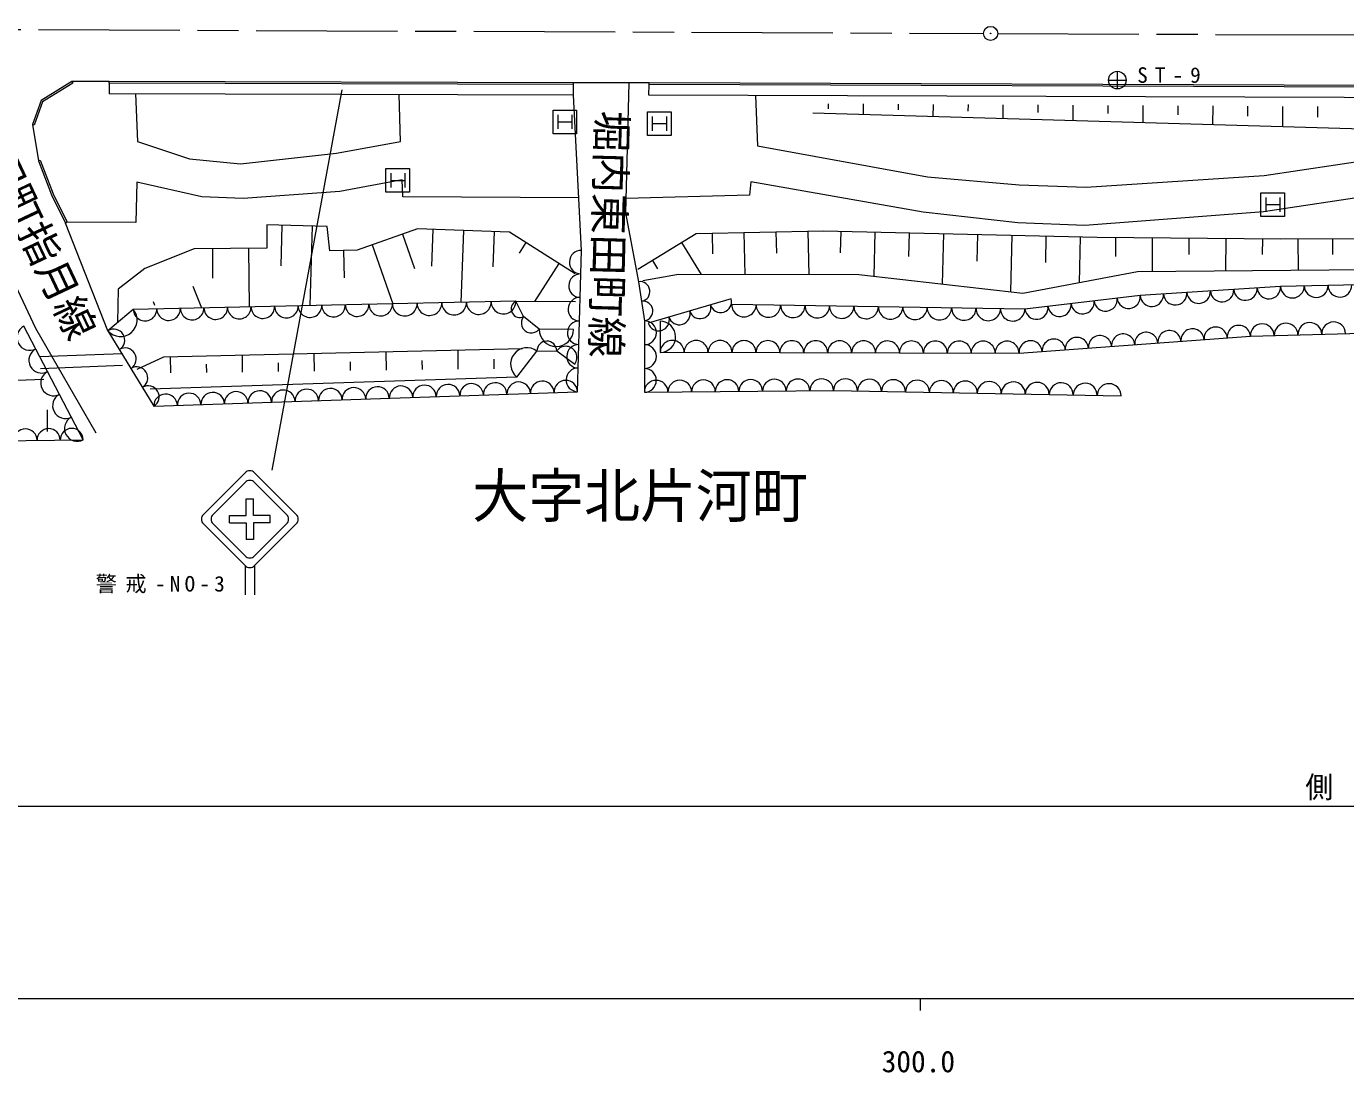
# Model space of a CAD drawing. Units: millimetres, scale not verified. Extents: x 40000 to 680000, y 20000 to 380000.
# Drawn here: x 292056 to 404143, y 198715 to 287626 of the extents above; entities that cross this region are included whole.
import ezdxf
from ezdxf.enums import TextEntityAlignment as Align

# ---------------------------------------------------------------- set-up
doc = ezdxf.new("R2010")
doc.units = ezdxf.units.MM
doc.header["$LTSCALE"] = 1000
doc.linetypes.add('CHAIN', pattern=[18.5, 12, -1.5, 3.5, -1.5])
for name, color, linetype, lineweight in [('M-BGD', 7, 'Continuous', 13), ('M-BMK', 2, 'CHAIN', 13), ('M-BMK-SRVR', 3, 'Continuous', 13), ('M-STR-HTXT', 7, 'Continuous', 13), ('M-STR-STRC', 7, 'Continuous', 13), ('M-TTL-BAND', 7, 'Continuous', 13)]:
    doc.layers.add(name, color=color, linetype=linetype, lineweight=lineweight)
doc.layers.add('M-BGD-HTXT', color=7, linetype='Continuous')
doc.layers.add('M-BMK-HTXT', color=7, linetype='Continuous')
doc.styles.add('ＭＳ ゴシック', font='')
doc.styles.get('ＭＳ ゴシック').set_extended_font_data('MS Gothic')

msp = doc.modelspace()

# ---------------------------------------------------------------- linework, layer by layer
at = {"layer": 'M-BGD'}
for p, q in [((299084, 282941), (295927, 282930)), ((295927, 282930), (296006, 282802)), ((299083, 282791), (299081, 281891)), ((299083, 282791), (299084, 282941)), ((338534, 282686), (299083, 282791)), ((338535, 282836), (299084, 282941)), ((338532, 281786), (338534, 282686)), ((338534, 282686), (338535, 282836)), ((344959, 282823), (338535, 282836)), ((344955, 281773), (344958, 282673)), ((344958, 282673), (344959, 282823)), ((471605, 282247), (344958, 282673)), ((471606, 282397), (344959, 282823)), ((338532, 281786), (299081, 281891)), ((339221, 268591), (338532, 281786)), ((360181, 281052), (360179, 280632)), ((363151, 281035), (363146, 280125)), ((366121, 281018), (366118, 280528)), ((369091, 281000), (369085, 279952)), ((372061, 280983), (372058, 280424)), ((375031, 280966), (375024, 279778)), ((378001, 280949), (377997, 280320)), ((380971, 280932), (380963, 279605)), ((383941, 280914), (383937, 280216)), ((386911, 280897), (386902, 279431)), ((389880, 280880), (389876, 280112)), ((392850, 280863), (392841, 279258)), ((395820, 280845), (395815, 280008)), ((398790, 280828), (398780, 279084)), ((401760, 280811), (401755, 279904)), ((292706, 279223), (292565, 279275)), ((292565, 279275), (293082, 276192)), ((293082, 276192), (293221, 276246)), ((295517, 270979), (295382, 270913)), ((298988, 261765), (295382, 270913)), ((313762, 270715), (313670, 267276)), ((316327, 270646), (316147, 263892)), ((326586, 270374), (326471, 267241)), ((329189, 270279), (328966, 264164)), ((331792, 270185), (331683, 267202)), ((355735, 270174), (355775, 268351)), ((358442, 270233), (358523, 266525)), ((361249, 270228), (361205, 268374)), ((364155, 270158), (364065, 266372)), ((321433, 269069), (323198, 264042)), ((324000, 269971), (325030, 267037)), ((334491, 269253), (333917, 268347)), ((347724, 269265), (349396, 266537)), ((350320, 270056), (350358, 268296)), ((353027, 270115), (353105, 266532)), ((367061, 270088), (367013, 268065)), ((369968, 270018), (369864, 265714)), ((372874, 269949), (372819, 267667)), ((375780, 269879), (375664, 265056)), ((378686, 269809), (378631, 267547)), ((381592, 269740), (381498, 265840)), ((384603, 269691), (384589, 268058)), ((387719, 269664), (387694, 266791)), ((390836, 269636), (390823, 268227)), ((393952, 269609), (393928, 266844)), ((397069, 269581), (397057, 268226)), ((400092, 269572), (400099, 266897)), ((403021, 269580), (403025, 268251)), ((307858, 268733), (307878, 266225)), ((310941, 268758), (310981, 263783)), ((318987, 268586), (319052, 266271)), ((338886, 256580), (339221, 268591)), ((337286, 267484), (335241, 264253)), ((345241, 267744), (345684, 267021)), ((344069, 265927), (344573, 262606)), ((416758, 265892), (398615, 265534)), ((306192, 265562), (306926, 263696)), ((386684, 264754), (376898, 263604)), ((398615, 265534), (386684, 264754)), ((301134, 263573), (298988, 261765)), ((323157, 264041), (301134, 263573)), ((302820, 264236), (302942, 263925)), ((333639, 264262), (323157, 264041)), ((334303, 262964), (333639, 264262)), ((333639, 264262), (338722, 264232)), ((351935, 264482), (344889, 262412)), ((376898, 263604), (351990, 263998)), ((335621, 261884), (334303, 262964)), ((344573, 262606), (344560, 256532)), ((345895, 262561), (345911, 259926)), ((296886, 252492), (291845, 262150)), ((298988, 261765), (302886, 255349)), ((338534, 261880), (335621, 261884)), ((376396, 259852), (396049, 261308)), ((396049, 261308), (432473, 262279)), ((328752, 258497), (328731, 260097)), ((335439, 260025), (337117, 260049)), ((337117, 260049), (338653, 258926)), ((300187, 259792), (293209, 259537)), ((304324, 258172), (304306, 259536)), ((310431, 258253), (310412, 259677)), ((313485, 258294), (313475, 259020)), ((316538, 258334), (316518, 259817)), ((319592, 258375), (319582, 259131)), ((322645, 258415), (322625, 259957)), ((325698, 258456), (325688, 259242)), ((331805, 258537), (331794, 259352)), ((333736, 257823), (335439, 260025)), ((345911, 259926), (376396, 259852)), ((300224, 258793), (293245, 258537)), ((333736, 257823), (302587, 256796)), ((307378, 258213), (307369, 258910)), ((302886, 255349), (338886, 256580)), ((344560, 256532), (360630, 256677)), ((360630, 256677), (385068, 256225)), ((293852, 253192), (293842, 255046)), ((265519, 252174), (296886, 252492))]:
    msp.add_line(p, q, dxfattribs=at)
for points in [[(295927, 282930), (293313, 281318), (292565, 279275)], [(296006, 282802), (293436, 281217), (292706, 279223)], [(343236, 282826), (342949, 271791), (344069, 265927)], [(301337, 281885), (301489, 277830), (305910, 276370), (310249, 275948), (318399, 276848), (323850, 277837), (323726, 281825)], [(478432, 280259), (475117, 281005), (471560, 281347), (344955, 281773)], [(354006, 281742), (354170, 277465), (368615, 274834), (376413, 274152), (382099, 273956), (397215, 274961), (406307, 276304), (416088, 277107), (424981, 276879), (440127, 273898), (451681, 273949), (461012, 274824), (468622, 276308), (468699, 279264)], [(475256, 279458), (430924, 278145), (358872, 280250)], [(293082, 276192), (294197, 273321), (295382, 270913)], [(293221, 276246), (294335, 273382), (295517, 270979)], [(338987, 273061), (324030, 273135), (323975, 274598), (318687, 273585), (310471, 272989), (306970, 273142), (301427, 274399), (301366, 270968), (295517, 270979)], [(469119, 269314), (468875, 273117), (461250, 271700), (451960, 270594), (443197, 270743), (424721, 273769), (416560, 274239), (406602, 273275), (397154, 271876), (381972, 270702), (376288, 270936), (368256, 271851), (353608, 274412), (353496, 273284), (342980, 272993)], [(288490, 271151), (292820, 261989), (297968, 253074)], [(338683, 266600), (333094, 270137), (325284, 270422), (320149, 268619), (317826, 268553), (317610, 270612), (312479, 270749), (312482, 268771), (306316, 268720), (302108, 267046), (299854, 265291), (299800, 262449)], [(343999, 266983), (348966, 270026), (359796, 270262), (383045, 269705), (398627, 269568), (448426, 269710), (485778, 268994)], [(484138, 263507), (448356, 267309), (386447, 266780), (376732, 264934), (362771, 266519), (347457, 266540), (344426, 265990)], [(334212, 260223), (303705, 259522), (301440, 258481)], [(293541, 257608), (202822, 254228), (202643, 256369), (148695, 253937)]]:
    msp.add_lwpolyline(points, dxfattribs=at)
for centre, radius, start, end in [((339193, 267590), 1001, 88.40258, 268.40258), ((339137, 265588), 1001, 88.40258, 268.40258), ((344195, 265097), 840, 278.63582, 98.63582), ((403655, 265633), 1008, 181.1291, 1.1291), ((339081, 263586), 1001, 88.40258, 268.40258), ((385706, 264639), 985, 186.70004, 6.70004), ((387678, 264819), 996, 183.74183, 3.74183), ((389667, 264949), 996, 183.74183, 3.74183), ((391655, 265079), 996, 183.74183, 3.74183), ((393644, 265209), 996, 183.74183, 3.74183), ((395632, 265339), 996, 183.74183, 3.74183), ((397621, 265469), 996, 183.74183, 3.74183), ((399623, 265554), 1008, 181.1291, 1.1291), ((401639, 265594), 1008, 181.1291, 1.1291), ((300061, 262669), 1403, 220.11521, 40.11521), ((302135, 263595), 1001, 181.21782, 1.21782), ((304137, 263637), 1001, 181.21782, 1.21782), ((306139, 263680), 1001, 181.21782, 1.21782), ((308141, 263722), 1001, 181.21782, 1.21782), ((310143, 263765), 1001, 181.21782, 1.21782), ((312146, 263807), 1001, 181.21782, 1.21782), ((314148, 263850), 1001, 181.21782, 1.21782), ((316150, 263892), 1001, 181.21782, 1.21782), ((318152, 263935), 1001, 181.21782, 1.21782), ((320154, 263978), 1001, 181.21782, 1.21782), ((322156, 264020), 1001, 181.21782, 1.21782), ((324205, 264063), 1048, 181.20485, 1.20485), ((326302, 264108), 1048, 181.20485, 1.20485), ((328398, 264152), 1048, 181.20485, 1.20485), ((330494, 264196), 1048, 181.20485, 1.20485), ((332591, 264240), 1048, 181.20485, 1.20485), ((333971, 263613), 729, 117.10953, 297.10953), ((344447, 263436), 840, 278.63582, 98.63582), ((347531, 263188), 918, 196.37665, 16.37665), ((349293, 263706), 918, 196.37665, 16.37665), ((351054, 264223), 918, 196.37665, 16.37665), ((353028, 263981), 1038, 179.09533, 359.09533), ((355103, 263948), 1038, 179.09533, 359.09533), ((357179, 263916), 1038, 179.09533, 359.09533), ((359255, 263883), 1038, 179.09533, 359.09533), ((361330, 263850), 1038, 179.09533, 359.09533), ((363406, 263817), 1038, 179.09533, 359.09533), ((365482, 263784), 1038, 179.09533, 359.09533), ((367558, 263752), 1038, 179.09533, 359.09533), ((369633, 263719), 1038, 179.09533, 359.09533), ((371709, 263686), 1038, 179.09533, 359.09533), ((373785, 263653), 1038, 179.09533, 359.09533), ((375861, 263621), 1038, 179.09533, 359.09533), ((377877, 263719), 985, 186.70004, 6.70004), ((379834, 263949), 985, 186.70004, 6.70004), ((381791, 264179), 985, 186.70004, 6.70004), ((383748, 264409), 985, 186.70004, 6.70004), ((334962, 262424), 852, 140.65266, 320.65266), ((339025, 261585), 1001, 88.40258, 268.40258), ((344571, 261594), 1012, 269.8743, 89.8743), ((345770, 262671), 918, 196.37665, 16.37665), ((345903, 261243), 1318, 270.36188, 90.36188), ((397060, 261335), 1012, 1.52744, 181.52744), ((399084, 261389), 1012, 1.52744, 181.52744), ((401107, 261443), 1012, 1.52744, 181.52744), ((403131, 261497), 1012, 1.52744, 181.52744), ((292349, 261184), 1090, 117.56574, 297.56574), ((299476, 260963), 938, 301.27956, 121.27956), ((337077, 261882), 1456, 179.91391, 359.91391), ((381309, 260216), 985, 4.23777, 184.23777), ((383275, 260361), 985, 4.23777, 184.23777), ((385240, 260507), 985, 4.23777, 184.23777), ((387205, 260653), 985, 4.23777, 184.23777), ((389170, 260798), 985, 4.23777, 184.23777), ((391135, 260944), 985, 4.23777, 184.23777), ((393101, 261089), 985, 4.23777, 184.23777), ((395066, 261235), 985, 4.23777, 184.23777), ((293357, 259253), 1090, 117.56574, 297.56574), ((300450, 259359), 938, 301.27956, 121.27956), ((334587, 258924), 1392, 52.27533, 232.27533), ((336278, 260037), 839, 0.8258, 180.8258), ((337885, 259488), 951, 323.81932, 143.81932), ((338969, 259583), 1001, 88.40258, 268.40258), ((344567, 259569), 1012, 269.8743, 89.8743), ((346927, 259923), 1016, 359.86123, 179.86123), ((348960, 259918), 1016, 359.86123, 179.86123), ((350992, 259913), 1016, 359.86123, 179.86123), ((353024, 259908), 1016, 359.86123, 179.86123), ((355057, 259903), 1016, 359.86123, 179.86123), ((357089, 259898), 1016, 359.86123, 179.86123), ((359121, 259894), 1016, 359.86123, 179.86123), ((361154, 259889), 1016, 359.86123, 179.86123), ((363186, 259884), 1016, 359.86123, 179.86123), ((365218, 259879), 1016, 359.86123, 179.86123), ((367251, 259874), 1016, 359.86123, 179.86123), ((369283, 259869), 1016, 359.86123, 179.86123), ((371315, 259864), 1016, 359.86123, 179.86123), ((373348, 259859), 1016, 359.86123, 179.86123), ((375380, 259854), 1016, 359.86123, 179.86123), ((377379, 259925), 985, 4.23777, 184.23777), ((379344, 260070), 985, 4.23777, 184.23777), ((294366, 257321), 1090, 117.56574, 297.56574), ((301425, 257755), 938, 301.27956, 121.27956), ((338914, 257581), 1001, 88.40258, 268.40258), ((344562, 257545), 1012, 269.8743, 89.8743), ((302399, 256151), 938, 301.27956, 121.27956), ((313886, 255725), 1000, 1.95717, 181.95717), ((315886, 255794), 1000, 1.95717, 181.95717), ((317886, 255862), 1001, 1.95717, 181.95717), ((319886, 255930), 1000, 1.95717, 181.95717), ((321886, 255999), 1000, 1.95717, 181.95717), ((323886, 256067), 1001, 1.95717, 181.95717), ((325886, 256135), 1000, 1.95717, 181.95717), ((327886, 256204), 1000, 1.95717, 181.95717), ((329886, 256272), 1000, 1.95717, 181.95717), ((331886, 256340), 1001, 1.95717, 181.95717), ((333886, 256409), 1000, 1.95717, 181.95717), ((335886, 256477), 1000, 1.95717, 181.95717), ((337886, 256545), 1001, 1.95717, 181.95717), ((345564, 256541), 1004, 0.5144, 180.5144), ((347573, 256559), 1004, 0.5144, 180.5144), ((349582, 256577), 1004, 0.5144, 180.5144), ((351590, 256595), 1004, 0.5144, 180.5144), ((353599, 256614), 1004, 0.5144, 180.5144), ((355608, 256632), 1004, 0.5144, 180.5144), ((357617, 256650), 1004, 0.5144, 180.5144), ((359625, 256668), 1004, 0.5144, 180.5144), ((361648, 256658), 1018, 358.94195, 178.94195), ((363684, 256620), 1018, 358.94195, 178.94195), ((365721, 256583), 1018, 358.94195, 178.94195), ((367757, 256545), 1018, 358.94195, 178.94195), ((369794, 256507), 1018, 358.94195, 178.94195), ((371830, 256470), 1018, 358.94195, 178.94195), ((373867, 256432), 1018, 358.94195, 178.94195), ((375903, 256395), 1018, 358.94195, 178.94195), ((377940, 256357), 1018, 358.94195, 178.94195), ((379976, 256319), 1018, 358.94195, 178.94195), ((382013, 256282), 1018, 358.94195, 178.94195), ((384049, 256244), 1018, 358.94195, 178.94195), ((295374, 255390), 1090, 117.56574, 297.56574), ((303886, 255384), 1000, 1.95717, 181.95717), ((305886, 255452), 1001, 1.95717, 181.95717), ((307886, 255520), 1000, 1.95717, 181.95717), ((309886, 255589), 1000, 1.95717, 181.95717), ((311886, 255657), 1001, 1.95717, 181.95717), ((291985, 252442), 980, 0.58214, 180.58214), ((293946, 252462), 980, 0.58214, 180.58214), ((295906, 252482), 980, 0.58214, 180.58214), ((296382, 253458), 1090, 117.56574, 297.56574)]:
    msp.add_arc(centre, radius, start, end, dxfattribs=at)
at = {"layer": 'M-BMK'}
for p, q in [((274581, 287433), (373380, 287028)), ((374580, 287023), (473379, 286618))]:
    msp.add_line(p, q, dxfattribs=at)
at = {"layer": 'M-BMK-SRVR'}
for p, q in [((384746, 283808), (384746, 282308)), ((383996, 283058), (385496, 283058))]:
    msp.add_line(p, q, dxfattribs=at)
for centre, radius in [((373980, 287026), 600), ((373980, 287026), 24), ((384746, 283058), 750)]:
    msp.add_circle(centre, radius, dxfattribs=at)
at = {"layer": 'M-STR-HTXT'}
msp.add_line((256546, 221361), (573773, 221361), dxfattribs=at)
at = {"layer": 'M-STR-STRC'}
for p, q in [((318858, 282225), (312898, 249918)), ((337202, 280108), (337202, 278908)), ((337202, 279508), (338402, 279508)), ((338402, 280108), (338402, 278908)), ((345231, 279960), (345231, 278760)), ((345231, 279360), (346431, 279360)), ((346431, 279960), (346431, 278760)), ((323009, 275139), (323009, 273939)), ((324209, 275139), (324209, 273939)), ((323009, 274539), (324209, 274539)), ((397353, 273076), (397353, 271876)), ((397353, 272476), (398553, 272476)), ((398553, 273076), (398553, 271876)), ((310633, 249690), (307100, 246156)), ((307915, 246156), (310633, 248875)), ((311448, 249690), (314981, 246156)), ((311448, 248875), (314167, 246156)), ((310718, 246072), (310718, 247477)), ((310718, 247477), (311363, 247477)), ((311363, 246072), (311363, 247477)), ((309313, 246072), (310718, 246072)), ((309313, 245427), (309313, 246072)), ((312769, 246072), (311363, 246072)), ((312769, 245427), (312769, 246072)), ((307100, 245342), (310633, 241808)), ((307915, 245342), (310633, 242623)), ((309313, 245427), (310718, 245427)), ((310718, 245427), (310718, 244021)), ((312769, 245427), (311363, 245427)), ((311363, 245427), (311363, 244021)), ((314981, 245342), (311448, 241808)), ((311448, 242623), (314167, 245342)), ((311363, 244021), (310718, 244021)), ((310633, 241808), (310633, 239326)), ((311448, 241808), (311448, 239326))]:
    msp.add_line(p, q, dxfattribs=at)
for points in [[(336802, 278508), (336802, 280508), (338802, 280508), (338802, 278508)], [(344831, 278360), (344831, 280360), (346831, 280360), (346831, 278360)], [(322609, 273539), (322609, 275539), (324609, 275539), (324609, 273539)], [(396953, 271476), (396953, 273476), (398953, 273476), (398953, 271476)]]:
    msp.add_lwpolyline(points, close=True, dxfattribs=at)
for centre, start, end in [((311041, 249282), 45, 135), ((311041, 248468), 44.99982, 135), ((307507, 245749), 135, 225), ((308322, 245749), 135, 225.00006), ((313759, 245749), 315.00009, 44.99985), ((314574, 245749), 315, 45), ((311041, 243030), 225.00006, 315.00009), ((311041, 242216), 225, 315)]:
    msp.add_arc(centre, 576, start, end, dxfattribs=at)
at = {"layer": 'M-TTL-BAND'}
for p, q in [((40000, 205000), (579000, 205000)), ((368000, 205000), (368000, 204000))]:
    msp.add_line(p, q, dxfattribs=at)

# ---------------------------------------------------------------- texts
at = {"layer": 'M-BGD-HTXT', "style": 'ＭＳ ゴシック'}
for s, rotation, p in [('吉田町指月線', 295.293, (286110, 279395)), ('堀内東田町線', 268.513, (339778, 280507))]:
    msp.add_text(s, height=2566, rotation=rotation, dxfattribs=at).set_placement(p, align=Align.BOTTOM_LEFT)
at = {"layer": 'M-BMK-HTXT', "style": 'ＭＳ ゴシック', "width": 0.95}
msp.add_text('大字北片河町', height=3666, dxfattribs=at).set_placement((329942, 244803), align=Align.BOTTOM_LEFT)
at = {"layer": 'M-BMK-SRVR', "insert": (386438, 282808), "char_height": 1320, "attachment_point": 7, "style": 'ＭＳ ゴシック'}
msp.add_mtext('\\T1.67;ST-9', dxfattribs=at)
at = {"layer": 'M-STR-HTXT', "insert": (400722, 221861), "char_height": 1833, "attachment_point": 7, "style": 'ＭＳ ゴシック'}
msp.add_mtext('\\T1.47;\\W0.95;側\u3000溝\u3000\u3000L=318.0', dxfattribs=at)
at = {"layer": 'M-STR-STRC', "insert": (297943, 239449), "char_height": 1320, "attachment_point": 7, "style": 'ＭＳ ゴシック'}
msp.add_mtext('\\T1.4;警戒-NO-3', dxfattribs=at)
at = {"layer": 'M-TTL-BAND', "style": 'ＭＳ ゴシック'}
msp.add_text('300.0', height=1833, dxfattribs=at).set_placement((367844, 198195), align=Align.BOTTOM_CENTER)

doc.saveas('drawing.dxf')
